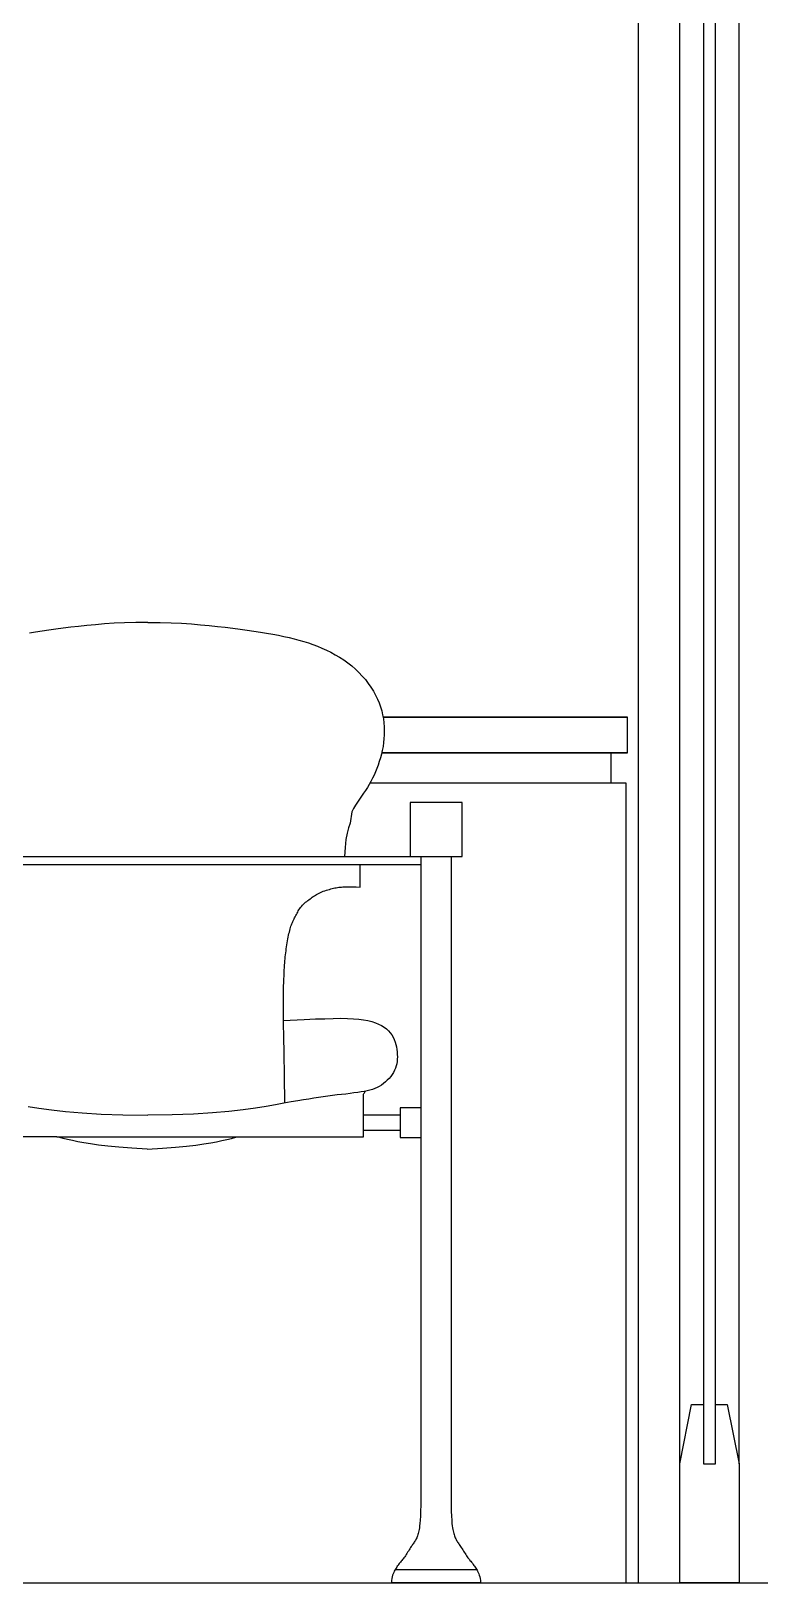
# Model space of a CAD drawing. Header units: millimetres. Extents: x 2056 to 4470, y 1400 to 3101.
# Drawn here: x 2172.537 to 2173.15, y 1411.679 to 1412.983 of the extents above; entities that cross this region are included whole.
import ezdxf

# ---------------------------------------------------------------- set-up
doc = ezdxf.new("R2010")
doc.units = ezdxf.units.MM
for name, color, linetype in [('A-GLAZ', 5, 'Continuous'), ('A-PLAN-2', 4, 'Continuous'), ('A-PLAN-3', 3, 'Continuous'), ('A-PLAN-5', 1, 'Continuous')]:
    doc.layers.add(name, color=color, linetype=linetype)

# ---------------------------------------------------------------- blocks, each defined once
blk = doc.blocks.new('ESCRITORIO CONSULTORIO')
for p, q in [((1.5011, 0.7276, 3.0108), (1.2956, 0.7276, 3.0108)), ((1.2956, 0.7276, 3.0108), (1.5011, 0.7276, 3.0108)), ((1.5011, 0.6976, 3.0108), (1.5011, 0.7276, 3.0108)), ((1.5011, 0.6976, 3.0108), (1.5011, 0.7276, 3.0108)), ((1.2945, 0.6976, 3.0108), (1.5011, 0.6976, 3.0108)), ((1.5011, 0.6976, 3.0108), (1.2945, 0.6976, 3.0108)), ((1.4672, 0.6976, 3.0108), (1.2945, 0.6976, 3.0108)), ((1.2945, 0.6976, 3.0108), (1.4672, 0.6976, 3.0108)), ((1.4882, 0.6976, 3.0108), (1.486, 0.6976, 3.0108)), ((1.486, 0.6976, 3.0108), (1.486, 0.6976, 3.0108)), ((1.486, 0.6976, 3.0108), (1.486, 0.6976, 3.0108)), ((1.4882, 0.6976, 3.0108), (1.486, 0.6976, 3.0108)), ((1.486, 0.6976, 3.0108), (1.486, 0.6976, 3.0108)), ((1.486, 0.6976, 3.0108), (1.486, 0.6976, 3.0108)), ((1.4872, 0.6722, 3.0108), (1.4872, 0.6976, 3.0108)), ((1.4872, 0.6976, 3.0108), (1.4872, 0.6976, 3.0108)), ((1.4872, 0.6976, 3.0108), (1.491, 0.6976, 3.0108)), ((1.4872, 0.6722, 3.0108), (1.4872, 0.6976, 3.0108)), ((1.4872, 0.6976, 3.0108), (1.4872, 0.6976, 3.0108)), ((1.4872, 0.6976, 3.0108), (1.4872, 0.6976, 3.0108)), ((1.491, 0.6976, 3.0108), (1.4872, 0.6976, 3.0108)), ((1.4872, 0.6976, 3.0108), (1.4872, 0.6976, 3.0108)), ((1.4872, 0.6976, 3.0108), (1.4872, 0.6976, 3.0108)), ((1.4872, 0.6722, 3.0108), (1.4872, 0.6976, 3.0108)), ((1.4872, 0.6976, 3.0108), (1.4872, 0.6976, 3.0108)), ((1.4872, 0.6722, 3.0108), (1.4872, 0.6976, 3.0108)), ((1.4872, 0.6976, 3.0108), (1.4872, 0.6976, 3.0108)), ((1.4872, 0.6976, 3.0108), (1.4872, 0.6976, 3.0108)), ((1.4872, 0.6976, 3.0108), (1.4872, 0.6976, 3.0108)), ((1.4872, 0.6976, 3.0108), (1.4872, 0.6976, 3.0108)), ((1.491, 0.6976, 3.0108), (1.491, 0.6976, 3.0108)), ((1.491, 0.6976, 3.0108), (1.4947, 0.6976, 3.0108)), ((1.4947, 0.6976, 3.0108), (1.491, 0.6976, 3.0108)), ((1.491, 0.6976, 3.0108), (1.491, 0.6976, 3.0108)), ((1.4947, 0.6976, 3.0108), (1.4947, 0.6976, 3.0108)), ((1.4947, 0.6976, 3.0108), (1.4977, 0.6976, 3.0108)), ((1.4977, 0.6976, 3.0108), (1.4947, 0.6976, 3.0108)), ((1.4947, 0.6976, 3.0108), (1.4947, 0.6976, 3.0108)), ((1.4977, 0.6976, 3.0108), (1.4977, 0.6976, 3.0108)), ((1.4977, 0.6976, 3.0108), (1.5002, 0.6976, 3.0108)), ((1.5002, 0.6976, 3.0108), (1.4977, 0.6976, 3.0108)), ((1.4977, 0.6976, 3.0108), (1.4977, 0.6976, 3.0108)), ((1.3273, 0.6036, 3.0108), (0.8929, 0.6036, 3.0108)), ((0.933, 0.6106, 3.0108), (1.2763, 0.6106, 3.0108)), ((1.2763, 0.6106, 3.0108), (1.3349, 0.6106, 3.0108)), ((1.3099, 0.3931, 3.0108), (1.2793, 0.393, 3.0108)), ((1.3099, 0.3802, 3.0108), (1.2793, 0.3801, 3.0108)), ((1.3776, 0, 3.0108), (1.3026, 0, 3.0108)), ((1.3746, 0.0109, 3.0108), (1.3056, 0.0109, 3.0108))]:
    blk.add_line(p, q)
for points in [[(1.0981, 0.8072), (1.088, 0.8071), (1.0785, 0.8069), (1.0698, 0.8065), (1.0616, 0.8059), (1.0539, 0.8053), (1.0467, 0.8047), (1.0398, 0.8039), (1.0332, 0.8031), (1.0268, 0.8024), (1.0207, 0.8016), (1.0148, 0.8008), (1.0091, 0.7999), (1.0036, 0.7991), (0.9984, 0.7982)], [(1.098, 0.8072), (1.1082, 0.8071), (1.1176, 0.8069), (1.1264, 0.8065), (1.1346, 0.8059), (1.1423, 0.8053), (1.1495, 0.8047), (1.1564, 0.8039), (1.163, 0.8031), (1.1693, 0.8024), (1.1755, 0.8016), (1.1814, 0.8008), (1.1871, 0.7999), (1.1926, 0.7991), (1.1978, 0.7982), (1.2029, 0.7973), (1.2077, 0.7964), (1.2123, 0.7955), (1.2167, 0.7945), (1.2209, 0.7935), (1.225, 0.7924), (1.229, 0.7913), (1.2329, 0.79), (1.2367, 0.7887), (1.2405, 0.7872), (1.2443, 0.7856), (1.2481, 0.7839), (1.2518, 0.7821), (1.2555, 0.7801), (1.2591, 0.7779), (1.2626, 0.7757), (1.266, 0.7733), (1.2693, 0.7707), (1.2724, 0.768), (1.2753, 0.7651), (1.2781, 0.7621), (1.2808, 0.7591), (1.2832, 0.7559), (1.2855, 0.7527), (1.2875, 0.7494), (1.2893, 0.7461), (1.2909, 0.7428), (1.2923, 0.7395), (1.2935, 0.7362), (1.2945, 0.7329), (1.2953, 0.7295), (1.2959, 0.7262), (1.2963, 0.7229), (1.2966, 0.7195), (1.2967, 0.7162), (1.2966, 0.7128), (1.2964, 0.7095), (1.296, 0.7062), (1.2956, 0.7029), (1.2949, 0.6996), (1.2942, 0.6964), (1.2934, 0.6933), (1.2925, 0.6902), (1.2916, 0.6873), (1.2905, 0.6844), (1.2893, 0.6816), (1.2881, 0.6789), (1.2868, 0.6762), (1.2855, 0.6736), (1.284, 0.671), (1.2825, 0.6685), (1.2809, 0.666), (1.2792, 0.6636), (1.2775, 0.6611), (1.2759, 0.6586), (1.2742, 0.6561), (1.2725, 0.6535), (1.2709, 0.6508), (1.2694, 0.648), (1.2679, 0.6385), (1.2665, 0.6347), (1.2654, 0.6301), (1.2644, 0.6247), (1.2637, 0.618), (1.2632, 0.6106)], [(0.1644, 0.6722), (0, 0.6722), (0, 0), (1.4999, 0), (1.4999, 0.6722), (1.2846, 0.6722)], [(1.3349, 0.6106), (1.3622, 0.6106), (1.3622, 0.6558), (1.3183, 0.6558), (1.3183, 0.6106), (1.3349, 0.6106)], [(1.2763, 0.5848), (1.2763, 0.6036)], [(1.3273, 0.6103), (1.3273, 0.0654)], [(1.3529, 0.61), (1.3529, 0.0654)], [(1.2131, 0.4032), (1.2128, 0.4265), (1.2125, 0.4449), (1.2123, 0.4591), (1.2121, 0.4699), (1.212, 0.4779), (1.212, 0.4837), (1.2119, 0.4881), (1.2119, 0.4917), (1.212, 0.4951), (1.212, 0.4984), (1.2121, 0.5015), (1.2122, 0.5046), (1.2123, 0.5074), (1.2124, 0.5102), (1.2125, 0.5127), (1.2126, 0.5151), (1.2127, 0.5172), (1.2128, 0.5192), (1.213, 0.5211), (1.2131, 0.5229), (1.2133, 0.5245), (1.2135, 0.5262), (1.2137, 0.5278), (1.2139, 0.5294), (1.2141, 0.5311), (1.2143, 0.5328), (1.2146, 0.5345), (1.2149, 0.5362), (1.2151, 0.5379), (1.2154, 0.5396), (1.2157, 0.5412), (1.216, 0.5428), (1.2163, 0.5443), (1.2166, 0.5457), (1.2169, 0.547), (1.2172, 0.5483), (1.2175, 0.5496), (1.2179, 0.5507), (1.2182, 0.5519), (1.2186, 0.553), (1.219, 0.554), (1.2195, 0.555), (1.2199, 0.556), (1.2204, 0.557), (1.2209, 0.558), (1.2213, 0.5589), (1.2218, 0.5599), (1.2223, 0.5608), (1.2228, 0.5618), (1.2234, 0.5628), (1.2239, 0.5638), (1.2244, 0.5648), (1.225, 0.5658), (1.2257, 0.5668), (1.2263, 0.5677), (1.2271, 0.5686), (1.2279, 0.5695), (1.2287, 0.5704), (1.2296, 0.5712), (1.2305, 0.572), (1.2315, 0.5728), (1.2324, 0.5735), (1.2334, 0.5742), (1.2343, 0.5749), (1.2352, 0.5756), (1.2361, 0.5763), (1.237, 0.5769), (1.2379, 0.5775), (1.2388, 0.5781), (1.2398, 0.5787), (1.2408, 0.5792), (1.2419, 0.5798), (1.243, 0.5803), (1.2442, 0.5808), (1.2454, 0.5813), (1.2467, 0.5817), (1.248, 0.5822), (1.2492, 0.5826), (1.2505, 0.5829), (1.2517, 0.5833), (1.2529, 0.5836), (1.254, 0.5839), (1.2552, 0.5841), (1.2563, 0.5843), (1.2574, 0.5845), (1.2584, 0.5846), (1.2596, 0.5847), (1.2607, 0.5848), (1.2618, 0.5849), (1.2631, 0.585), (1.2645, 0.585), (1.2661, 0.585), (1.2681, 0.585), (1.2704, 0.585), (1.2731, 0.5849), (1.2763, 0.5848)], [(0.9975, 0.4005), (1.0065, 0.3991), (1.0169, 0.3976), (1.0289, 0.3963), (1.0428, 0.395), (1.0588, 0.394), (1.077, 0.3933), (1.0979, 0.393)], [(1.2121, 0.4728), (1.2177, 0.473), (1.2294, 0.4736), (1.2389, 0.474), (1.2468, 0.4742), (1.2538, 0.4744), (1.26, 0.4745), (1.2657, 0.4744), (1.2707, 0.4741), (1.2752, 0.4738), (1.2793, 0.4733), (1.2829, 0.4726), (1.2862, 0.4718), (1.2892, 0.4708), (1.2919, 0.4697), (1.2943, 0.4685), (1.2965, 0.4671), (1.2985, 0.4656), (1.3002, 0.464), (1.3017, 0.4623), (1.303, 0.4605), (1.3041, 0.4586), (1.3051, 0.4566), (1.3058, 0.4546), (1.3065, 0.4525), (1.3069, 0.4505), (1.3073, 0.4484), (1.3075, 0.4463), (1.3076, 0.4442), (1.3077, 0.4422), (1.3076, 0.4402), (1.3074, 0.4383), (1.3071, 0.4363), (1.3066, 0.4345), (1.306, 0.4326), (1.3053, 0.4308), (1.3044, 0.4291), (1.3033, 0.4273), (1.3021, 0.4257), (1.3007, 0.424), (1.2992, 0.4225), (1.2976, 0.421), (1.2959, 0.4197), (1.2942, 0.4184), (1.2924, 0.4173), (1.2906, 0.4164), (1.2887, 0.4155), (1.2867, 0.4148), (1.2845, 0.4142), (1.2823, 0.4136), (1.2799, 0.4131), (1.2772, 0.4127), (1.2744, 0.4122), (1.2712, 0.4118), (1.2679, 0.4114), (1.2644, 0.4109), (1.2608, 0.4105), (1.257, 0.4101), (1.2531, 0.4096), (1.2493, 0.4091), (1.2454, 0.4086), (1.2415, 0.408), (1.2375, 0.4074), (1.2334, 0.4067), (1.2289, 0.406), (1.2239, 0.4051), (1.2184, 0.4042), (1.2123, 0.4031), (1.2053, 0.4019), (1.1974, 0.4005), (1.1884, 0.3991), (1.178, 0.3976), (1.166, 0.3963), (1.1523, 0.395), (1.1364, 0.394), (1.1184, 0.3933), (1.0979, 0.393)], [(1.0214, 0.3749), (0.9155, 0.3749), (0.9157, 0.4108)], [(1.0214, 0.3749), (1.2793, 0.3749), (1.2792, 0.4108)], [(1.2792, 0.4108), (1.2796, 0.4113), (1.28, 0.4119), (1.2803, 0.4125), (1.2806, 0.4129), (1.2808, 0.4133)], [(1.3273, 0.3992), (1.3099, 0.3992), (1.3099, 0.3743), (1.3273, 0.3743)], [(1.0974, 0.3645), (1.0846, 0.3654), (1.0736, 0.3662), (1.0643, 0.3671), (1.0565, 0.368), (1.0498, 0.3689), (1.0441, 0.3699), (1.0391, 0.3708), (1.0347, 0.3717), (1.0306, 0.3726), (1.0267, 0.3736), (1.023, 0.3745), (1.0214, 0.3749)], [(1.0974, 0.3645), (1.1103, 0.3654), (1.1212, 0.3662), (1.1305, 0.3671), (1.1384, 0.368), (1.1451, 0.3689), (1.1508, 0.3699), (1.1557, 0.3708), (1.1602, 0.3717), (1.1643, 0.3726), (1.1682, 0.3736), (1.1718, 0.3745), (1.1735, 0.3749)], [(1.3273, 0.0654), (1.3271, 0.0603), (1.327, 0.0562), (1.3268, 0.0528), (1.3266, 0.0501), (1.3264, 0.048), (1.3262, 0.0463), (1.326, 0.0449), (1.3257, 0.0437), (1.3254, 0.0426), (1.3251, 0.0416), (1.3249, 0.0406), (1.3246, 0.0397), (1.3242, 0.0388), (1.3239, 0.038), (1.3235, 0.0372), (1.3232, 0.0365), (1.3228, 0.0358), (1.3224, 0.0351), (1.3219, 0.0344), (1.3215, 0.0337), (1.321, 0.033), (1.3205, 0.0323), (1.32, 0.0315), (1.3194, 0.0307), (1.3188, 0.0298), (1.3182, 0.0288), (1.3176, 0.0278), (1.317, 0.0268), (1.3163, 0.0258), (1.3157, 0.0248), (1.3151, 0.0238), (1.3144, 0.0229), (1.3138, 0.022), (1.3132, 0.0212), (1.3126, 0.0204), (1.312, 0.0197), (1.3115, 0.019), (1.3109, 0.0183), (1.3103, 0.0176), (1.3098, 0.017), (1.3092, 0.0163), (1.3087, 0.0156), (1.3082, 0.0148), (1.3076, 0.0141), (1.3071, 0.0133), (1.3066, 0.0125), (1.3061, 0.0117), (1.3056, 0.0108), (1.3051, 0.0099), (1.3046, 0.0089), (1.3041, 0.0078), (1.3037, 0.0066), (1.3033, 0.0052), (1.303, 0.0037), (1.3028, 0.002), (1.3026, 0)], [(1.3529, 0.0654), (1.353, 0.0603), (1.3532, 0.0562), (1.3534, 0.0528), (1.3535, 0.0501), (1.3538, 0.048), (1.354, 0.0463), (1.3542, 0.0449), (1.3545, 0.0437), (1.3548, 0.0426), (1.355, 0.0416), (1.3553, 0.0406), (1.3556, 0.0397), (1.356, 0.0388), (1.3563, 0.038), (1.3567, 0.0372), (1.357, 0.0365), (1.3574, 0.0358), (1.3578, 0.0351), (1.3583, 0.0344), (1.3587, 0.0337), (1.3592, 0.033), (1.3597, 0.0323), (1.3602, 0.0315), (1.3608, 0.0307), (1.3614, 0.0298), (1.362, 0.0288), (1.3626, 0.0278), (1.3632, 0.0268), (1.3638, 0.0258), (1.3645, 0.0248), (1.3651, 0.0238), (1.3658, 0.0229), (1.3664, 0.022), (1.367, 0.0212), (1.3676, 0.0204), (1.3682, 0.0197), (1.3687, 0.019), (1.3693, 0.0183), (1.3699, 0.0176), (1.3704, 0.017), (1.371, 0.0163), (1.3715, 0.0156), (1.372, 0.0148), (1.3726, 0.0141), (1.3731, 0.0133), (1.3736, 0.0125), (1.3741, 0.0117), (1.3746, 0.0108), (1.3751, 0.0099), (1.3756, 0.0089), (1.3761, 0.0078), (1.3765, 0.0066), (1.3769, 0.0052), (1.3772, 0.0037), (1.3774, 0.002), (1.3776, 0)]]:
    blk.add_lwpolyline(points)

msp = doc.modelspace()

# ---------------------------------------------------------------- linework, layer by layer
at = {"layer": 'A-GLAZ'}
for points in [[(2173.0823, 1411.7792), (2173.0823, 1413.6792)], [(2173.1323, 1411.7792), (2173.1323, 1413.6792)]]:
    msp.add_lwpolyline(points, dxfattribs=at)
msp.add_lwpolyline([(2173.1023, 1413.6792), (2173.1023, 1411.7792), (2173.1123, 1411.7792), (2173.1123, 1413.6792)], close=True, dxfattribs=at)
at = {"layer": 'A-GLAZ', "elevation": -0.2289}
msp.add_lwpolyline([(2173.1123, 1411.8292), (2173.1223, 1411.8292), (2173.1323, 1411.7792), (2173.1323, 1411.6792), (2173.0823, 1411.6792), (2173.0823, 1411.7792), (2173.0923, 1411.8292), (2173.1023, 1411.8292)], dxfattribs=at)
at = {"layer": 'A-PLAN-2'}
msp.add_lwpolyline([(2165.4253, 1411.6792), (2179.7206, 1411.6792)], dxfattribs=at)
at = {"layer": 'A-PLAN-5', "elevation": -0.2289}
msp.add_lwpolyline([(2173.0473, 1413.7792), (2173.0473, 1411.6792)], dxfattribs=at)

# ---------------------------------------------------------------- block references
at = {"layer": 'A-PLAN-3', "color": 4}
msp.add_blockref('ESCRITORIO CONSULTORIO', (2171.5374, 1411.6792), dxfattribs=at)

doc.saveas('drawing.dxf')
